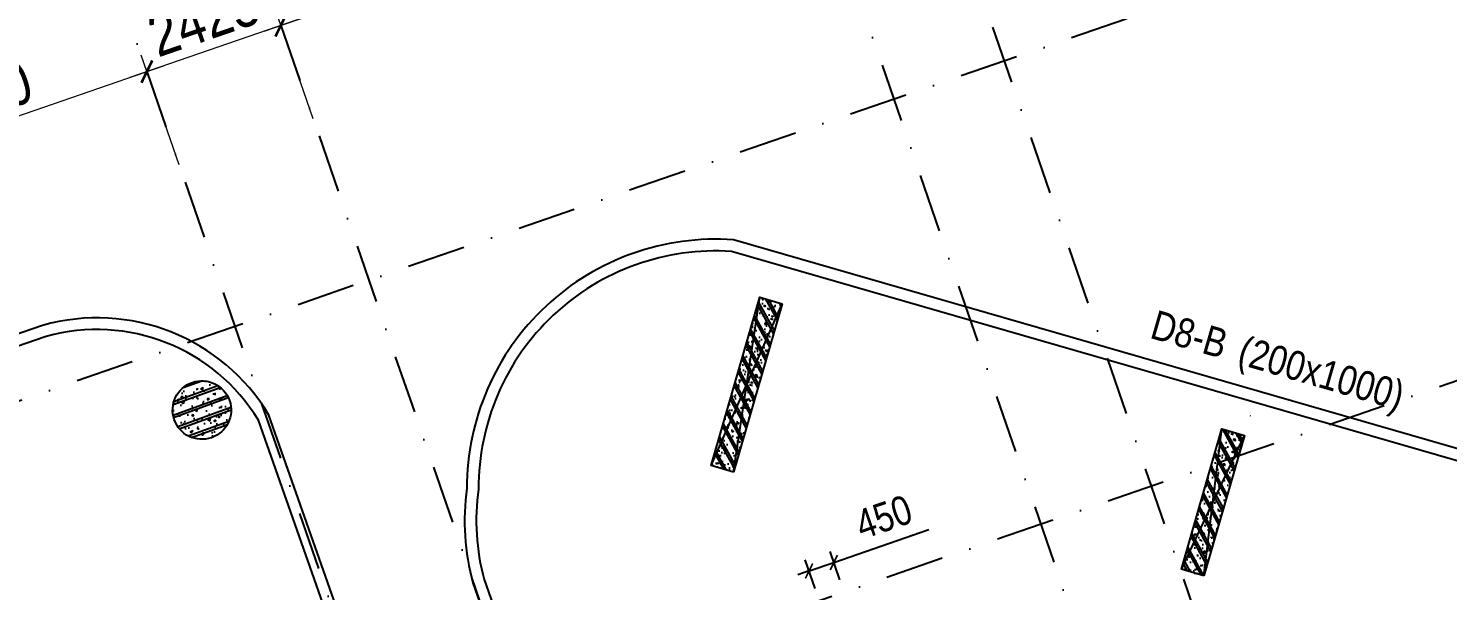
# Model space of a CAD drawing. Header units: millimetres. Extents: x -159515 to 1327256, y -225156 to 138737.
# Drawn here: x -107341 to -83062, y 9739 to 19365 of the extents above; entities that cross this region are included whole.
import ezdxf
from ezdxf.enums import TextEntityAlignment as Align

# ---------------------------------------------------------------- set-up
doc = ezdxf.new("R2010")
doc.units = ezdxf.units.MM
doc.header["$MEASUREMENT"] = 0
doc.linetypes.add('DASHDOT', pattern=[1, 0.5, -0.25, 0, -0.25])
doc.layers.add('ccu12-Tencaukien', color=9, linetype='Continuous', lineweight=15)
doc.layers.add('KT-Kich thuoc', color=159, linetype='Continuous', lineweight=18)
for name, color, linetype in [('ccu12-Text', 31, 'Continuous'), ('KC2-DIM', 251, 'Continuous'), ('KT-Luoi truc South Tower', 8, 'DASHDOT'), ('Xref_ST_MBDV Cot vach 30.7.2022|Xref_ST_MBDV Cot vach 30.7.2022|Xref_ST_MBDV Cot vach 30.7.2022|Xref_ST_MBDV Cot vach 30.7.2022|ccu12-Hatch', 250, 'Continuous'), ('Xref_ST_MBDV Cot vach 30.7.2022|Xref_ST_MBDV Cot vach 30.7.2022|Xref_ST_MBDV Cot vach 30.7.2022|Xref_ST_MBDV Cot vach 30.7.2022|KC-Betong', 6, 'Continuous')]:
    doc.layers.add(name, color=color, linetype=linetype)
doc.styles.add('Arial Narrow', font='ARIALN.TTF')
doc.dimstyles.new('ccu12-200', dxfattribs={"dimscale": 200, "dimtxt": 2.5, "dimasz": 1, "dimexe": 1, "dimexo": 2, "dimgap": 1, "dimtad": 1, "dimdec": 0, "dimrnd": 5, "dimdsep": 46, "dimtxsty": 'Arial Narrow', "dimblk": 'ARCHTICK', "dimcen": -1, "dimdle": 1, "dimclrd": 256, "dimclre": 256, "dimclrt": 3, "dimadec": 0, "dimazin": 2, "dimtfac": 0.1, "dimtdec": 0, "dimtmove": 0, "dimatfit": 1, "dimldrblk": 'ARCHTICK', "dimfxl": 1, "dimtvp": 0.833333, "dimtolj": 1, "dimtzin": 12, "dimarcsym": 0})
doc.dimstyles.new('CCU_1-300', dxfattribs={"dimscale": 300, "dimtxt": 2.5, "dimasz": 1, "dimexe": 1, "dimexo": 2, "dimgap": 0.5, "dimtad": 1, "dimdec": 0, "dimdsep": 46, "dimtxsty": 'Arial Narrow', "dimblk": 'ARCHTICK', "dimcen": -1, "dimdle": 1, "dimclrd": 256, "dimclre": 256, "dimclrt": 3, "dimadec": 0, "dimazin": 2, "dimtfac": 0.1, "dimtdec": 0, "dimtix": 1, "dimtmove": 2, "dimatfit": 1, "dimfxl": 1, "dimtvp": 0.833333, "dimtolj": 1, "dimtzin": 12, "dimarcsym": 0})

# ---------------------------------------------------------------- blocks, each defined once
blk = doc.blocks.new('_ArchTick')
at = {"color": 0, "const_width": 0.15}
blk.add_lwpolyline([(-0.5, -0.5), (0.5, 0.5)], dxfattribs=at)
blk = doc.blocks.new('*D442')
at = {"layer": 'Defpoints', "color": 0, "transparency": 16777216}
for p in [(-74037, 58259), (-73290, 56094), (-78772, 54201)]:
    blk.add_point(p, dxfattribs=at)
at = {"layer": 'KT-Kich thuoc', "lineweight": -2, "transparency": 16777216}
for p, q in [((-73486, 56661), (-74135, 58543)), ((-79803, 56269), (-73754, 58357)), ((-78968, 54768), (-79618, 56650))]:
    blk.add_line(p, q, dxfattribs=at)
for p, xscale, yscale, zscale, rotation in [((-74037, 58259), 300, 300, 300, 19.04713796427213), ((-79520, 56366), 300.0000000000001, 300.0000000000001, 300.0000000000001, 199.0471379642721)]:
    blk.add_blockref('_ArchTick', p, dxfattribs=dict(at, xscale=xscale, yscale=yscale, zscale=zscale, rotation=rotation))
at = {"layer": 'KT-Kich thuoc', "color": 3, "transparency": 16777216, "insert": (-76953, 57817), "char_height": 750, "attachment_point": 5, "rotation": 19.0471, "style": 'Arial Narrow'}
blk.add_mtext('\\A1;5800', dxfattribs=at)
blk = doc.blocks.new('*D443')
at = {"layer": 'Defpoints', "color": 0, "transparency": 16777216}
for p in [(-71745, 59051), (-70998, 56885), (-73290, 56094)]:
    blk.add_point(p, dxfattribs=at)
at = {"layer": 'KT-Kich thuoc', "lineweight": -2, "transparency": 16777216}
for p, q in [((-71193, 57452), (-71843, 59334)), ((-74321, 58161), (-71462, 59149)), ((-73486, 56661), (-74135, 58543))]:
    blk.add_line(p, q, dxfattribs=at)
for p, xscale, yscale, zscale, rotation in [((-71745, 59051), 300, 300, 300, 19.04713796427213), ((-74037, 58259), 300.0000000000001, 300.0000000000001, 300.0000000000001, 199.0471379642721)]:
    blk.add_blockref('_ArchTick', p, dxfattribs=dict(at, xscale=xscale, yscale=yscale, zscale=zscale, rotation=rotation))
at = {"layer": 'KT-Kich thuoc', "color": 3, "transparency": 16777216, "insert": (-73065, 59159), "char_height": 750, "attachment_point": 5, "rotation": 19.0471, "style": 'Arial Narrow'}
blk.add_mtext('\\A1;2425', dxfattribs=at)
blk = doc.blocks.new('*D444')
at = {"layer": 'Defpoints', "color": 0, "transparency": 16777216}
for p in [(-62765, 62151), (-62018, 59985), (-70998, 56885)]:
    blk.add_point(p, dxfattribs=at)
at = {"layer": 'KT-Kich thuoc', "lineweight": -2, "transparency": 16777216}
for p, q in [((-62214, 60553), (-62863, 62435)), ((-72029, 58953), (-62482, 62249)), ((-71193, 57452), (-71843, 59334))]:
    blk.add_line(p, q, dxfattribs=at)
for p, xscale, yscale, zscale, rotation in [((-62765, 62151), 300, 300, 300, 19.04713796427213), ((-71745, 59051), 300.0000000000001, 300.0000000000001, 300.0000000000001, 199.0471379642721)]:
    blk.add_blockref('_ArchTick', p, dxfattribs=dict(at, xscale=xscale, yscale=yscale, zscale=zscale, rotation=rotation))
at = {"layer": 'KT-Kich thuoc', "color": 3, "transparency": 16777216, "insert": (-67429, 61105), "char_height": 750, "attachment_point": 5, "rotation": 19.0471, "style": 'Arial Narrow'}
blk.add_mtext('\\A1;9500', dxfattribs=at)
blk = doc.blocks.new('*D903')
at = {"layer": 'Defpoints', "color": 0, "transparency": 16777216}
for p in [(-93562, 10221), (-93327, 9543), (-93753, 9396)]:
    blk.add_point(p, dxfattribs=at)
at = {"layer": 'KC2-DIM', "lineweight": -2, "transparency": 16777216}
for p, q in [((-93562, 10221), (-91935, 10783)), ((-93883, 9774), (-94052, 10264)), ((-93987, 10075), (-93562, 10221)), ((-93458, 9921), (-93627, 10410)), ((-93987, 10075), (-94176, 10009))]:
    blk.add_line(p, q, dxfattribs=at)
at = {"layer": 'KC2-DIM', "lineweight": -2, "transparency": 16777216, "xscale": 200, "yscale": 200, "zscale": 200}
for p, rotation in [((-93987, 10075), 19.04713795400918), ((-93562, 10221), 199.0471379540092)]:
    blk.add_blockref('_ArchTick', p, dxfattribs=dict(at, rotation=rotation))
at = {"layer": 'KC2-DIM', "color": 3, "transparency": 16777216, "insert": (-92708, 10998), "char_height": 500, "attachment_point": 5, "rotation": 19.0471, "style": 'Arial Narrow'}
blk.add_mtext('\\A1;450', dxfattribs=at)
blk = doc.blocks.new('*U192')
at = {"layer": 'ccu12-Tencaukien', "color": 8, "ltscale": 10000}
blk.add_line((361, -155), (354, -155), dxfattribs=at)
at = {"layer": 'ccu12-Text', "color": 2, "style": 'Arial Narrow', "width": 0.8}
blk.add_attdef('SH', text='', height=300, dxfattribs=at).set_placement((276, 6), align=Align.BOTTOM_RIGHT)
at = {"layer": 'ccu12-Text', "color": 31, "style": 'Arial Narrow', "width": 0.8}
for tag, p in [('(', (508, -75)), ('KT', (633, -75)), (')', (963, -75))]:
    blk.add_attdef(tag, text='', height=250, dxfattribs=at).set_placement(p, align=Align.BOTTOM_LEFT)
blk = doc.blocks.new('*U44')
h = blk.add_hatch()
h.set_pattern_fill('VATLIEU04', color=250, scale=40, style=0, pattern_type=2)
h.set_pattern_definition([(50, (-550, 2550), (286.904, -25.1), [30, -330]), (355, (-550, 2550), (-55.5, 300.877), [24, -264]), (100.451, (-526.1, 2547.9), (231.404, 275.776), [25.496, -280.457]), (46.184, (-550, 2630), (426.896, -66.208), [45, -495]), (96.636, (-514.43, 2624.5), (373.865, 389.647), [38.244, -420.685]), (351.184, (-550, 2630), (373.865, 389.65), [36, -396]), (21, (-510, 2610), (238.763, -161.048), [30, -330]), (326, (-510, 2610), (97.326, 290.06), [24, -264]), (71.451, (-490.1, 2596.58), (336.09, 129.012), [25.496, -280.457]), (37.5, (-550, 2550), (4.864, 133.1575), [0, -260.8, 0, -268, 0, -265]), (7.5, (-550, 2550), (105.228, 157.765), [0, -152.8, 0, -254.8, 0, -101]), (327.5, (-639.2, 2550), (213.529, -9.022), [0, -100, 0, -312, 0, -414]), (317.5, (-679.2, 2550), (233.274, 40.042), [0, -130, 0, -207.2, 0, -294]), (45, (-550, 2550), (-120.208, 120.208), []), (45, (-550, 2599), (-120.208, 120.208), [])])
h.paths.add_polyline_path([(-475, -475), (-75, -475), (-75, 2025), (-475, 2025)])
at = {"color": 6, "ltscale": 0.25}
blk.add_lwpolyline([(-475, -475), (-75, -475), (-75, 2025), (-475, 2025)], close=True, dxfattribs=at)
at = {"layer": 'Defpoints', "linetype": 'ByBlock', "ltscale": 30}
for p, q in [((-75, -475), (-475, 2025)), ((-475, -475), (-75, 2025))]:
    blk.add_line(p, q, dxfattribs=at)
blk = doc.blocks.new('*U47')
h = blk.add_hatch()
h.set_pattern_fill('VATLIEU04', color=250, scale=40, style=0, pattern_type=2)
h.set_pattern_definition([(50, (-550, 3050), (286.904, -25.101), [30, -330]), (355, (-550, 3050), (-55.5, 300.877), [24, -264]), (100.451, (-526.1, 3047.9), (231.404, 275.776), [25.496, -280.457]), (46.184, (-550, 3130), (426.896, -66.208), [45, -495]), (96.636, (-514.43, 3124.5), (373.865, 389.647), [38.244, -420.685]), (351.184, (-550, 3130), (373.865, 389.65), [36, -396]), (21, (-510, 3110), (238.763, -161.048), [30, -330]), (326, (-510, 3110), (97.326, 290.06), [24, -264]), (71.451, (-490.1, 3096.58), (336.09, 129.012), [25.496, -280.457]), (37.5, (-550, 3050), (4.864, 133.1575), [0, -260.8, 0, -268, 0, -265]), (7.5, (-550, 3050), (105.228, 157.7647), [0, -152.8, 0, -254.8, 0, -101]), (327.5, (-639.2, 3050), (213.529, -9.022), [0, -100, 0, -312, 0, -414]), (317.5, (-679.2, 3050), (233.274, 40.042), [0, -130, 0, -207.2, 0, -294]), (45, (-550, 3050), (-120.208, 120.208), []), (45, (-550, 3099), (-120.208, 120.208), [])])
h.paths.add_polyline_path([(-475, -475), (-75, -475), (-75, 2525), (-475, 2525)])
at = {"color": 6, "ltscale": 0.25}
blk.add_lwpolyline([(-475, -475), (-75, -475), (-75, 2525), (-475, 2525)], close=True, dxfattribs=at)
at = {"layer": 'Defpoints', "linetype": 'ByBlock', "ltscale": 30}
for p, q in [((-75, -475), (-475, 2525)), ((-475, -475), (-75, 2525))]:
    blk.add_line(p, q, dxfattribs=at)
blk = doc.blocks.new('MBC-T8')
at = {"layer": 'Xref_ST_MBDV Cot vach 30.7.2022|Xref_ST_MBDV Cot vach 30.7.2022|Xref_ST_MBDV Cot vach 30.7.2022|Xref_ST_MBDV Cot vach 30.7.2022|ccu12-Hatch', "ltscale": 0.5}
h = blk.add_hatch(dxfattribs=at)
h.set_pattern_fill('VATLIEU04', color=256, scale=50, angle=335, pattern_type=2)
h.set_pattern_definition([(25, (97890.96, -4410.9), (311.76915, -180), [37.5, -412.5]), (330, (97890.96, -4410.9), (96.0694, 370.1782), [30, -330]), (75.4514, (97916.94, -4425.9), (407.83865, 190.1779), [31.8701, -350.57106]), (21.1842, (97933.22, -4320.3), (448.6488, -300.5234), [56.25, -618.75]), (71.6356, (97970.6, -4345.3), (629.386, 243.9225), [47.8051, -525.8565]), (326.1842, (97933.2, -4320.3), (629.3859, 243.923), [45, -495]), (356, (97967.97, -4364.07), (185.4137, -308.5802), [37.5, -412.5]), (301, (97967.97, -4364.07), (263.4901, 277.1898), [30, -330]), (46.4514, (97983.42, -4389.8), (448.9038, -31.3908), [31.8701, -350.57106]), (12.5, (97890.96, -4410.91), (75.8538, 148.28266), [0, -326, 0, -335, 0, -331.25]), (342.5, (97890.96, -4410.91), (202.55378, 123.1402), [0, -191, 0, -318.5, 0, -126.25]), (302.5, (97789.91, -4363.79), (237.13767, -123.02238), [0, -125, 0, -390, 0, -517.5]), (292.5, (97744.6, -4342.66), (285.42618, -77.8696), [0, -162.5, 0, -259, 0, -367.5]), (20, (97890.96, -4410.91), (-72.67928, 199.68468), []), (20, (97916.85, -4355.4), (-72.67928, 199.68468), [])])
edge = h.paths.add_edge_path()
edge.add_ellipse((-48123, 34994), major_axis=(-163, 473), ratio=1, start_angle=0, end_angle=360)
at = {"layer": 'Xref_ST_MBDV Cot vach 30.7.2022|Xref_ST_MBDV Cot vach 30.7.2022|Xref_ST_MBDV Cot vach 30.7.2022|Xref_ST_MBDV Cot vach 30.7.2022|KC-Betong', "ltscale": 0.5}
blk.add_ellipse((-48123, 34994, 0), major_axis=(-163, 473), ratio=1, dxfattribs=at)
at = {"layer": 'Xref_ST_MBDV Cot vach 30.7.2022|Xref_ST_MBDV Cot vach 30.7.2022|Xref_ST_MBDV Cot vach 30.7.2022|Xref_ST_MBDV Cot vach 30.7.2022|KC-Betong', "linetype": 'ByBlock', "xscale": -1, "rotation": 343.8836854960887}
for name, p in [('*U47', (-39353, 34521, 0)), ('*U44', (-31306, 32746, 0))]:
    blk.add_blockref(name, p, dxfattribs=at)
blk = doc.blocks.new('MBCV-T8')
blk.add_blockref('MBC-T8', (30901, -15834, 0))
blk = doc.blocks.new('mbkc-t8')
for points in [[(6163, 10679), (3027, 10679), (3037, 12353, 0.085159), (2747, 14117), (1012, 19132), (-3115, 31062, 0.260467), (-5906, 33537), (-20965, 37888, 0.435644), (-25526, 33634, 0.102481), (-25422, 32013), (-24116, 28285), (-24125, 28282)], [(6163, 10479), (2826, 10479), (2837, 12354, 0.085159), (2558, 14052), (823, 19066), (-3304, 30997, 0.260924), (-5955, 33343), (-21000, 37690, 0.435158), (-25326, 33620, 0.102973), (-25231, 32072), (-23861, 28162), (-24060, 28093)], [(-26322, 27524), (-26323, 27523), (-28912, 34887, 0.338337), (-32785, 36423), (-62221, 26268, 0.459457), (-64261, 21119), (-55492, 6792, 0.279689), (-50526, 5761), (-27809, 13599, 0.204279), (-27743, 13720), (-27519, 14750, -0.275412), (-26791, 15550), (-22379, 17068, -0.414195), (-21217, 16504), (-12888, -7587, 0.319754), (-8068, -11021), (37069, -11021, 0.36531), (42035, -6710, 0.102434), (42026, -5088), (39585, 6383, 0.132611), (38119, 9181, 0.066499), (36987, 10096, 0.137615), (34907, 10679), (9263, 10679)], [(-26257, 27335), (-26446, 27269), (-29094, 34801, 0.336124), (-32726, 36232), (-62156, 26079, 0.186797), (-64059, 24471, 0.186797)]]:
    blk.add_lwpolyline(points, format="xyb")
blk.add_blockref('MBCV-T8', (-12838, 15813, 0))
blk = doc.blocks.new('Asix South Tower')
at = {"layer": 'KT-Luoi truc South Tower', "ltscale": 2000}
for p, q in [((-61527.4, 64693.7), (-45306.5, 17710.6)), ((-63417.9, 64041.1), (-47197, 17057.9)), ((-45928.1, 63080), (-113358.3, 39799.9)), ((-72397.8, 60940.8), (-54232.5, 8325.6)), ((-74690, 60149.4), (-64788, 31468.5)), ((-43415.2, 55801.6), (-67725.7, 47408.4))]:
    blk.add_line(p, q, dxfattribs=at)
at = {"layer": 'KT-Kich thuoc'}
for base, p1, p2, picture, middle in [((-62765.3, 62150.9), (-70997.6, 56885.2), (-62017.7, 59985.5), '*D444', (-67429.2, 61104.5)), ((-71745.2, 59050.6), (-73289.8, 56093.8), (-70997.6, 56885.2), '*D443', (-73065.2, 59158.7)), ((-74037.4, 58259.3), (-78772.3, 54201), (-73289.8, 56093.8), '*D442', (-76952.6, 57816.6))]:
    dim = blk.add_linear_dim(base=base, p1=p1, p2=p2, angle=19.04714, dimstyle='CCU_1-300', dxfattribs=at)
    dim.commit()
    dim.dimension.update_dxf_attribs({"geometry": picture, "text_midpoint": middle})

msp = doc.modelspace()

# ---------------------------------------------------------------- block references
msp.add_blockref('mbkc-t8', (-74313.6, -22143.4))
at = {"layer": 'ccu12-Tencaukien', "extrusion": (1.49553e-07, -1.06322e-06, 1)}
ref = msp.add_blockref('*U192', (-86790.1, 13340.8, 0), dxfattribs=dict(at, xscale=1.815893337873055, yscale=1.815893337873055, zscale=1.815893337873055, rotation=323.4206192105505))
ref.add_attrib('KT', '(200x1000)', dxfattribs={"color": 31, "extrusion": (1.49553e-07, -1.06322e-06, 1), "height": 500, "rotation": 343.88369, "style": 'Arial Narrow'}).set_placement((-86721.8, 13483.9, 0), align=Align.BOTTOM_LEFT)
ref.add_attrib('SH', 'D8-B', dxfattribs={"color": 2, "extrusion": (1.49553e-07, -1.06322e-06, 1), "height": 500, "rotation": 343.88369, "style": 'Arial Narrow'}).set_placement((-86964.3, 13563.2, 0), align=Align.BOTTOM_RIGHT)
at = {"layer": 'KT-Kich thuoc'}
msp.add_blockref('Asix South Tower', (-31277.4, -39634.4), dxfattribs=at)

# ---------------------------------------------------------------- dimensions: what is measured, and where the dimension line sits
at = {"layer": 'KC2-DIM'}
dim = msp.add_aligned_dim(p1=(-93752.8, 9396.3), p2=(-93327.5, 9543.2), distance=717.5, dimstyle='ccu12-200', override={"dimzin": 0}, dxfattribs=at)
dim.commit()
dim.dimension.update_dxf_attribs({"geometry": '*D903', "text_midpoint": (-92707.8, 10997.8)})

doc.saveas('drawing.dxf')
